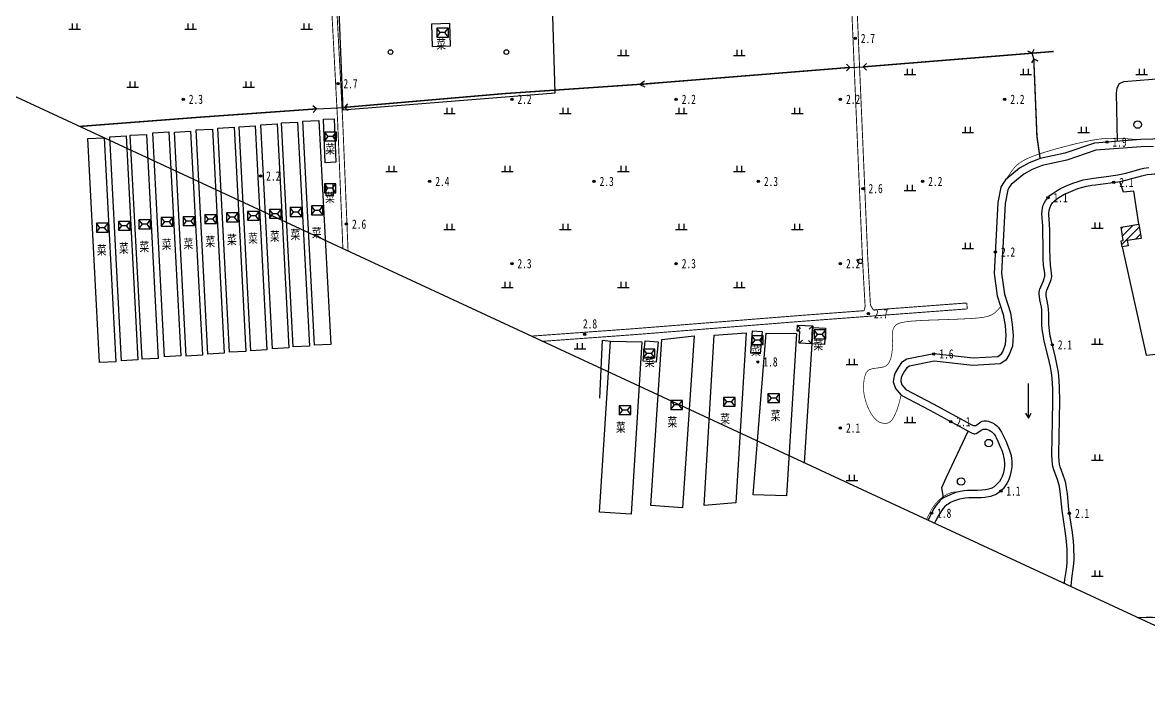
# Model space of a CAD drawing. Header units: metres. Extents: x 494039 to 619385, y 3351420 to 3402703.
# Drawn here: x 588677.4 to 589162.9, y 3392560.8 to 3392851.4 of the extents above; entities that cross this region are included whole.
import ezdxf
from ezdxf.enums import TextEntityAlignment as Align

# ---------------------------------------------------------------- set-up
doc = ezdxf.new("R2010")
doc.units = ezdxf.units.M
for name, pattern in [('2180', [0]), ('2450', [0]), ('8521', [0]), ('9610', [0])]:
    doc.linetypes.add(name, pattern=pattern)
for name, color, linetype in [('210100', 130, 'Continuous'), ('220200', 130, 'Continuous'), ('220900', 130, '2180'), ('261301', 141, 'Continuous'), ('310300', 8, 'Continuous'), ('310600', 8, 'Continuous'), ('330400', 8, 'Continuous'), ('380202', 8, '2450'), ('420500', 8, 'Continuous'), ('510301', 8, 'Continuous'), ('720100', 8, 'Continuous'), ('760201', 8, '8521'), ('810100', 8, '9610'), ('810302', 8, 'Continuous'), ('810501', 8, 'Continuous'), ('810502', 8, 'Continuous'), ('范围线', 8, 'Continuous')]:
    doc.layers.add(name, color=color, linetype=linetype)
doc.layers.add('710101', color=8, linetype='Continuous', lineweight=0)

# ---------------------------------------------------------------- blocks, each defined once
blk = doc.blocks.new('gc170')
at = {"linetype": 'Continuous'}
blk.add_circle((0, 0), 0.5, dxfattribs=at)
blk = doc.blocks.new('gu')
at = {"flags": 128}
for points in [[(3.75, 0), (-3.75, 0)], [(2.71, -0.6), (3.75, 0), (3.75, 0), (2.71, 0.6)]]:
    blk.add_lwpolyline(points, dxfattribs=at)
blk = doc.blocks.new('p_point')
for radius in [0.25, 0.2, 0.15, 0.1, 0.05]:
    blk.add_circle((0, 0), radius)
blk.add_point((0, 0))
blk = doc.blocks.new('vm')
at = {"linetype": 'Continuous'}
for p, q in [((1.25, 0), (-1.25, 0)), ((-0.5, 0), (-0.5, 1.3)), ((0.5, 1.3), (0.5, 0))]:
    blk.add_line(p, q, dxfattribs=at)
blk = doc.blocks.new('v1')
blk.add_circle((0, 0), 0.8)
blk = doc.blocks.new('mf')
for p, q in [((1.25, 0.95), (-1.25, 0.95)), ((-1.25, 0.95), (-1.25, -0.95)), ((0.5, 0), (-0.5, 0)), ((1.25, -0.95), (1.25, 0.95)), ((-1.25, -0.95), (1.25, -0.95))]:
    blk.add_line(p, q)
at = {"flags": 128}
for points in [[(-1.25, -0.95), (-0.5, 0), (-1.25, 0.95)], [(1.25, -0.95), (0.5, 0), (1.25, 0.95)]]:
    blk.add_lwpolyline(points, dxfattribs=at)
blk = doc.blocks.new('1-3&1-4')
at = {"layer": '310300', "linetype": 'Continuous'}
h = blk.add_hatch(dxfattribs=at)
h.set_pattern_fill('ANSI31', color=8, scale=20, style=0)
h.set_pattern_definition([(45, (0, 0), (-1.767766953, 1.767766953), [])])
h.paths.add_polyline_path([(589153.7951, 3392757.3222), (589154.1707, 3392755.0457), (589151.6161, 3392754.6242), (589151.1793, 3392757.2713), (589152.0505, 3392757.415), (589151.1093, 3392763.1194), (589158.7303, 3392764.3768), (589159.7326, 3392758.3018)])
at = {"layer": '210100', "color": 141, "linetype": 'Continuous', "elevation": 0.8, "flags": 128}
for points in [[(589126.7513, 3392609.4436), (589126.7837, 3392609.9367), (589126.9312, 3392611.2053), (589127.5429, 3392615.558), (589127.8074, 3392618.3304), (589127.8929, 3392621.0497), (589127.8277, 3392624.2383), (589127.5965, 3392627.6525), (589127.1802, 3392631.2232), (589125.7064, 3392640.9985), (589124.8537, 3392649.2067), (589124.4985, 3392651.3934), (589124.0266, 3392653.3269), (589123.7136, 3392654.2946), (589122.139, 3392658.5328), (589121.739, 3392659.9202), (589121.5301, 3392660.9795), (589121.3487, 3392662.6928), (589121.2969, 3392665.1028), (589121.614, 3392679.5614), (589121.7217, 3392688.2169), (589121.6522, 3392693.526), (589121.5685, 3392695.5104), (589121.3758, 3392698.1473), (589121.1108, 3392700.3516), (589120.6524, 3392702.9405), (589119.8081, 3392706.6884), (589118.0296, 3392714.0419), (589117.4773, 3392716.8086), (589117.2705, 3392718.1059), (589117.1288, 3392719.2217), (589116.9865, 3392721.0913), (589117.0018, 3392725.558), (589116.918, 3392727.4364), (589116.7484, 3392728.6952), (589116.1136, 3392731.8317), (589115.883, 3392733.4041), (589115.8392, 3392734.0669), (589115.8679, 3392735.1331), (589115.9629, 3392735.777), (589116.136, 3392736.4391), (589116.5307, 3392737.4652), (589117.7241, 3392740.0419), (589118.0298, 3392740.9526), (589118.1508, 3392741.5328), (589118.2011, 3392742.0306), (589118.1796, 3392743.1181), (589117.7225, 3392746.8133), (589117.5396, 3392749.6419), (589117.4685, 3392753.6606), (589117.4435, 3392762.0966), (589117.3816, 3392763.7144), (589117.0119, 3392768.8547), (589117.0406, 3392770.2165), (589117.1866, 3392771.3126), (589117.5529, 3392772.5905), (589117.9517, 3392773.5038), (589118.5516, 3392774.5489), (589118.895, 3392775.0453), (589119.6314, 3392775.9444), (589120.4417, 3392776.7463), (589121.8412, 3392777.8662), (589123.5315, 3392778.9738), (589125.0469, 3392779.8229), (589127.1377, 3392780.8386), (589130.3797, 3392782.1503), (589132.5902, 3392782.8869), (589134.8303, 3392783.4967), (589136.5952, 3392783.8694), (589139.2837, 3392784.2991), (589145.8967, 3392785.104), (589147.6975, 3392785.3532), (589149.7902, 3392785.7093), (589153.1217, 3392786.4786), (589159.7533, 3392788.2464), (589160.96, 3392788.5228), (589163.077, 3392788.915)], [(589165.0845, 3392797.8938), (589159.8023, 3392797.817), (589140.2559, 3392796.3033), (589127.7036, 3392792.0022), (589117.0992, 3392789.6983), (589112.8403, 3392788.0711), (589109.1568, 3392785.9791), (589105.9788, 3392783.4472), (589103.7095, 3392781.4641), (589102.7473, 3392780.0637), (589102.2734, 3392779.256), (589101.069, 3392773.318), (589099.6197, 3392743.3351), (589100.8146, 3392734.2012), (589103.3769, 3392726.1554), (589104.1934, 3392721.1489), (589104.5733, 3392716.3797), (589104.2716, 3392711.7973), (589102.898, 3392708.2963), (589101.4422, 3392705.8151), (589098.9512, 3392704.1969), (589087.2252, 3392703.4349), (589070.4949, 3392705.3348), (589059.9446, 3392703.2225), (589058.7236, 3392702.4742), (589057.7507, 3392701.0308), (589056.6218, 3392699.1069), (589056.3609, 3392698.2975), (589056.1247, 3392696.7338), (589056.5975, 3392695.1606), (589058.2632, 3392693.2037), (589070.1322, 3392686.9469), (589086.5198, 3392678.0444), (589087.3711, 3392677.6607), (589087.8375, 3392677.5674), (589088.2299, 3392677.5847), (589088.4732, 3392677.6508), (589088.9477, 3392677.8904), (589090.5936, 3392679.1597), (589091.2795, 3392679.5059), (589091.9307, 3392679.6574), (589092.3331, 3392679.6866), (589093.1549, 3392679.6289), (589093.9864, 3392679.4427), (589094.5388, 3392679.2596), (589095.6187, 3392678.7778), (589096.633, 3392678.169), (589097.527, 3392677.4633), (589098.2269, 3392676.7362), (589098.9032, 3392675.8512), (589099.6181, 3392674.702), (589100.0289, 3392673.9438), (589101.4319, 3392670.9514), (589102.8879, 3392667.2953), (589103.2017, 3392666.3683), (589103.6799, 3392664.6831), (589103.9379, 3392663.352), (589104.0403, 3392662.308), (589104.0516, 3392660.7293), (589104.0003, 3392659.8644), (589103.7914, 3392658.1398), (589103.4722, 3392656.5817), (589103.0654, 3392655.2355), (589102.5217, 3392653.8911), (589101.8616, 3392652.6007), (589101.1952, 3392651.5504), (589100.2365, 3392650.3619), (589099.2986, 3392649.4288), (589098.7975, 3392648.9993), (589097.4572, 3392648.0634), (589096.8702, 3392647.7518), (589095.9516, 3392647.3749), (589094.7527, 3392647.0238), (589094.0147, 3392646.8634), (589092.3873, 3392646.6185), (589090.7496, 3392646.495), (589085.4121, 3392646.459), (589083.881, 3392646.3147), (589083.0576, 3392646.1833), (589081.4223, 3392645.8225), (589080.6123, 3392645.5937), (589078.9247, 3392644.9891), (589077.5885, 3392644.3675), (589076.5037, 3392643.7446), (589075.9916, 3392643.3987), (589074.931, 3392642.5055), (589074.1934, 3392641.6745), (589073.3289, 3392640.4594), (589072.3701, 3392638.8307), (589071.1526, 3392636.438), (589070.7027, 3392635.4626)]]:
    blk.add_lwpolyline(points, dxfattribs=at)
at = {"layer": '220200', "color": 141, "linetype": 'Continuous', "const_width": 0.6, "elevation": 3.0073, "flags": 128}
blk.add_lwpolyline([(589122.0803, 3392838.8971), (589039.9206, 3392832.2481)], dxfattribs=at)
at = {"layer": '220200', "color": 141, "linetype": 'Continuous', "const_width": 0.6, "flags": 128}
for points in [[(589116.1999, 3392792.7182), (589114.8401, 3392802.3026), (589113.4782, 3392835.7413)], [(589034.1238, 3392832.0051), (588945.1198, 3392824.8356), (588885.0924, 3392820.7157), (588816.4005, 3392814.8033)], [(588804.0977, 3392814.1234), (588754.2771, 3392810.5803), (588702.0908, 3392806.5809)]]:
    blk.add_lwpolyline(points, dxfattribs=at)
at = {"layer": '220900', "color": 141, "linetype": 'Continuous'}
for p, q in [((589112.7207, 3392838.1396), (589110.9462, 3392839.0622)), ((589112.7207, 3392838.1396), (589113.6433, 3392839.9141)), ((589034.1238, 3392832.0051), (589032.6516, 3392833.3588)), ((589034.1238, 3392832.0051), (589032.7701, 3392830.5329)), ((589039.9206, 3392832.2481), (589041.2743, 3392833.7203)), ((589039.9206, 3392832.2481), (589041.3928, 3392830.8944)), ((589113.4782, 3392835.7413), (589112.5556, 3392833.9668)), ((589113.4782, 3392835.7413), (589115.2527, 3392834.8187)), ((588804.0977, 3392814.1234), (588802.6076, 3392815.4574)), ((588804.0977, 3392814.1234), (588802.7637, 3392812.6333)), ((588816.4005, 3392814.8033), (588817.7345, 3392816.2934)), ((588816.4005, 3392814.8033), (588817.8906, 3392813.4693))]:
    blk.add_line(p, q, dxfattribs=at)
at = {"layer": '220900', "color": 141, "linetype": '2180', "elevation": 2.8489, "flags": 128}
for points in [[(589113.4782, 3392835.7413), (589112.7207, 3392838.1396)], [(588804.0977, 3392814.1234), (588816.4005, 3392814.8033)]]:
    blk.add_lwpolyline(points, dxfattribs=at)
at = {"layer": '220900', "color": 141, "linetype": '2180', "flags": 128}
blk.add_lwpolyline([(589034.1238, 3392832.0051), (589039.9206, 3392832.2481)], dxfattribs=at)
at = {"layer": '310300', "color": 8, "linetype": 'Continuous', "elevation": 5.7142, "flags": 128}
blk.add_lwpolyline([(589153.7951, 3392757.3222), (589154.1707, 3392755.0457), (589151.6161, 3392754.6242), (589151.1793, 3392757.2713), (589152.0505, 3392757.415), (589151.1093, 3392763.1194), (589158.7303, 3392764.3768), (589159.7326, 3392758.3018)], close=True, dxfattribs=at)
at = {"layer": '310600', "color": 8, "linetype": 'Continuous'}
for p, q in [((589011.4273, 3392718.3308), (589012.9152, 3392719.6673)), ((589011.566, 3392720.9181), (589012.9025, 3392719.4302)), ((589018.1496, 3392720.5652), (589016.6617, 3392719.2287)), ((589012.2657, 3392713.142), (589013.7536, 3392714.4785)), ((589017.7359, 3392712.8487), (589016.3994, 3392714.3366))]:
    blk.add_line(p, q, dxfattribs=at)
at = {"layer": '310600', "color": 8, "linetype": 'Continuous', "elevation": 5.624, "flags": 128}
blk.add_lwpolyline([(589017.7359, 3392712.8487), (589012.2657, 3392713.142), (589012.5406, 3392718.2711), (589011.4273, 3392718.3308), (589011.566, 3392720.9181), (589018.1496, 3392720.5652)], close=True, dxfattribs=at)
at = {"layer": '330400', "color": 8, "linetype": 'Continuous', "flags": 128}
for points, elevation in [([(588861.4773, 3392851.0923), (588861.8222, 3392841.1217), (588854.1768, 3392840.8572), (588853.8318, 3392850.8278)], 4.3927), ([(588777.7434, 3392806.8078), (588782.8194, 3392710.2148), (588775.8219, 3392709.8471), (588770.7458, 3392806.4401)], 4.2455), ([(588787.1509, 3392807.6915), (588792.227, 3392711.0985), (588785.2294, 3392710.7308), (588780.1534, 3392807.3238)], 4.2455), ([(588796.0429, 3392808.4411), (588801.119, 3392711.8481), (588794.1214, 3392711.4804), (588789.0454, 3392808.0734)], 4.2455), ([(588805.2155, 3392809.1718), (588810.2916, 3392712.5788), (588803.294, 3392712.211), (588798.218, 3392808.804)], 4.2455), ([(588811.8252, 3392809.8193), (588812.4995, 3392791.1062), (588807.851, 3392790.9387), (588807.1766, 3392809.6518)], 4.8191), ([(588722.0547, 3392802.519), (588727.1308, 3392705.926), (588720.1332, 3392705.5583), (588715.0572, 3392802.1513)], 4.2455), ([(588730.8801, 3392803.1613), (588735.9562, 3392706.5683), (588728.9586, 3392706.2006), (588723.8826, 3392802.7935)], 4.2455), ([(588740.5206, 3392804.1991), (588745.5966, 3392707.6061), (588738.5991, 3392707.2384), (588733.523, 3392803.8314)], 4.2455), ([(588749.8882, 3392804.5231), (588754.9643, 3392707.9301), (588747.9667, 3392707.5624), (588742.8907, 3392804.1554)], 4.2455), ([(588759.2938, 3392805.4079), (588764.3699, 3392708.8149), (588757.3723, 3392708.4472), (588752.2963, 3392805.0402)], 4.2455), ([(588768.6362, 3392806.1844), (588773.7123, 3392709.5914), (588766.7147, 3392709.2237), (588761.6386, 3392805.8167)], 4.2455), ([(588712.5421, 3392801.698), (588717.6181, 3392705.105), (588710.6206, 3392704.7372), (588705.5445, 3392801.3302)], 4.2455), ([(588811.199, 3392782.1031), (588811.3593, 3392776.6996), (588808.3184, 3392776.6094), (588808.1582, 3392782.0129)], 4.2455), ([(589023.6105, 3392719.6193), (589023.2317, 3392712.5541), (589017.7359, 3392712.8487), (589018.1147, 3392719.914)], 5.0218), ([(588966.9679, 3392716.2329), (588962.0078, 3392642.156), (588948.3731, 3392643.0689), (588953.1172, 3392714.7476)], 4.1161), ([(588996.2948, 3392718.1433), (588995.5099, 3392708.5221), (588991.4232, 3392708.8555), (588992.2081, 3392718.4766)], 4.7764), ([(588998.078, 3392717.3943), (589011.1465, 3392717.298), (589006.8608, 3392647.353), (588992.516, 3392647.7632)], 4.4641), ([(588944.4787, 3392713.7359), (588939.8401, 3392639.3627), (588926.2707, 3392640.209), (588930.9798, 3392714.0494)], 4.1161), ([(588945.0595, 3392705.367), (588945.8351, 3392714.1427), (588951.4482, 3392713.6466), (588950.6726, 3392704.8709)], 4.7764)]:
    blk.add_lwpolyline(points, close=True, dxfattribs=dict(at, elevation=elevation))
blk.add_lwpolyline([(588989.4789, 3392717.6171), (588984.9595, 3392644.3303), (588971.2999, 3392643.1721), (588975.7048, 3392716.543)], close=True, dxfattribs=at)
at = {"layer": '380202', "color": 8, "linetype": '2450', "flags": 128}
for points in [[(588821.004, 3392914.4024), (588811.4424, 3392913.1108), (588815.4585, 3392813.6829), (588907.0791, 3392821.0625), (588903.7875, 3392929.9608), (588828.805, 3392927.1406)], [(588926.2818, 3392689.4314), (588927.5041, 3392714.3649), (588930.9798, 3392714.0494)]]:
    blk.add_lwpolyline(points, dxfattribs=at)
at = {"layer": '420500', "color": 8, "linetype": 'Continuous', "const_width": 0.4, "flags": 128}
for points in [[(589027.0356, 3392937.2097), (589029.0694, 3392935.5909), (589030.7579, 3392933.1421), (589031.8432, 3392928.4792), (589033.1242, 3392900.2218), (589039.5435, 3392750.5038), (589040.7555, 3392728.9526), (589040.3179, 3392727.132)], [(589044.29, 3392727.4302), (589043.0342, 3392729.627), (589041.8537, 3392750.6184), (589035.435, 3392900.3235), (589033.9276, 3392933.5729), (589035.1471, 3392937.5099)], [(588804.7564, 3392926.0953), (588806.385, 3392925.1048), (588807.3534, 3392923.8059), (588808.0102, 3392915.7669), (588809.8265, 3392874.0987), (588813.2794, 3392808.5653), (588815.5389, 3392753.9156)], [(588817.7822, 3392752.8742), (588815.4754, 3392808.6686), (588812.0223, 3392874.2044), (588810.2047, 3392915.9043), (588809.4931, 3392924.614), (588809.9526, 3392926.6266)], [(589044.29, 3392727.4302), (589084.5968, 3392730.4554)], [(588896.8716, 3392716.1591), (588940.0915, 3392719.2892), (589013.3753, 3392725.1098), (589040.3179, 3392727.132)], [(589084.7894, 3392727.8898), (589013.5734, 3392722.5446), (588940.2863, 3392716.7237), (588901.6784, 3392713.9276)]]:
    blk.add_lwpolyline(points, dxfattribs=at)
at = {"layer": '420500', "color": 8, "linetype": 'Continuous', "const_width": 0.4, "elevation": 3.3008, "flags": 128}
blk.add_lwpolyline([(589084.7894, 3392727.8898), (589084.5968, 3392730.4554)], dxfattribs=at)
at = {"layer": '710101', "color": 8, "linetype": 'Continuous', "const_width": 0.3, "elevation": 2, "flags": 128}
for points in [[(589158.6449, 3392800.8788), (589151.9311, 3392801.371), (589148.2992, 3392801.4984), (589145.5105, 3392801.4478), (589143.3912, 3392801.2969), (589142.1092, 3392801.1563), (589139.0756, 3392800.6951), (589137.3287, 3392800.3683), (589134.0882, 3392799.6793), (589131.4965, 3392799.0725), (589125.911, 3392797.6525), (589123.34, 3392796.9547), (589118.6291, 3392795.5848), (589115.0002, 3392794.4011), (589113.5985, 3392793.8952), (589111.4262, 3392793.0228), (589110.4626, 3392792.5865), (589108.9696, 3392791.822), (589107.2237, 3392790.7183), (589105.963, 3392789.6779), (589105.0323, 3392788.6895), (589103.9987, 3392787.3652), (589101.3439, 3392783.5696)], [(589099.1932, 3392728.9381), (589098.3646, 3392727.9302), (589097.4384, 3392726.911), (589096.7076, 3392726.245), (589095.8889, 3392725.6689), (589095.0828, 3392725.2274), (589094.1062, 3392724.8459), (589092.8449, 3392724.5016), (589092.0181, 3392724.334), (589089.6555, 3392724.0028), (589086.2475, 3392723.7255), (589079.4936, 3392723.4249), (589068.0461, 3392723.0336), (589064.6783, 3392722.8869), (589060.632, 3392722.6132), (589057.9267, 3392722.2814), (589056.5693, 3392722.0247), (589055.3952, 3392721.7065), (589054.6501, 3392721.388), (589054.0329, 3392720.9736), (589053.794, 3392720.7476), (589053.3774, 3392720.2263), (589053.0164, 3392719.5839), (589052.6555, 3392718.5471), (589052.5063, 3392717.588), (589052.4759, 3392716.994), (589052.5728, 3392713.5236), (589052.5658, 3392712.3177), (589052.5209, 3392711.1142), (589052.3555, 3392709.2274), (589052.1, 3392707.6883), (589051.7384, 3392706.3248), (589051.3092, 3392705.2258), (589050.9072, 3392704.4929), (589050.4947, 3392703.9475), (589050.0216, 3392703.5136), (589049.4782, 3392703.1857), (589048.7159, 3392702.8904), (589047.5428, 3392702.6265), (589044.0393, 3392702.1575), (589042.8061, 3392701.8021), (589042.2774, 3392701.5261), (589041.7857, 3392701.1195), (589041.3721, 3392700.5963), (589041.0366, 3392699.9882), (589040.6511, 3392698.9543), (589040.3781, 3392697.8157), (589040.1515, 3392696.1978), (589040.0532, 3392694.321), (589040.0997, 3392692.6711), (589040.2439, 3392691.3577), (589040.397, 3392690.4736), (589040.803, 3392688.7656), (589041.3183, 3392687.1136), (589041.937, 3392685.4993), (589042.5969, 3392684.0708), (589043.1323, 3392683.0852), (589043.8605, 3392681.9375), (589044.5992, 3392680.9685), (589045.3326, 3392680.1868), (589045.7312, 3392679.834), (589046.3764, 3392679.3653), (589047.1656, 3392678.9536), (589047.9748, 3392678.6902), (589048.8238, 3392678.5482), (589049.6735, 3392678.5366), (589050.4066, 3392678.6507), (589051.0789, 3392678.8999), (589051.7025, 3392679.3311), (589052.1842, 3392679.8353), (589052.6795, 3392680.5278), (589053.2563, 3392681.5519), (589053.9834, 3392683.1235), (589054.3615, 3392684.0728), (589055.0766, 3392686.1455), (589055.4152, 3392687.2717), (589056.2628, 3392690.7063)], [(589067.1887, 3392637.0939), (589069.4285, 3392641.426), (589070.0115, 3392642.3849), (589070.8707, 3392643.581), (589072.2703, 3392645.176), (589073.5292, 3392646.2897), (589074.6676, 3392647.0928), (589075.9786, 3392647.86), (589077.1148, 3392648.3922), (589078.053, 3392648.7175), (589078.9961, 3392648.9143), (589081.7146, 3392649.1401)]]:
    blk.add_lwpolyline(points, dxfattribs=at)
at = {"layer": '760201', "color": 8, "linetype": '8521', "flags": 128}
for points in [[(589129.6642, 3392608.0913), (589129.6546, 3392608.6403), (589129.7065, 3392609.5792), (589129.9423, 3392611.7236), (589130.6487, 3392616.787), (589130.8387, 3392619.5883), (589130.8683, 3392621.1037), (589130.8095, 3392624.1164), (589130.7145, 3392625.8656), (589130.4296, 3392629.1034), (589130.1283, 3392631.4909), (589128.6367, 3392641.394), (589127.9555, 3392648.2075), (589127.6417, 3392650.6928), (589127.2633, 3392652.6983), (589126.8762, 3392654.1507), (589125.3878, 3392658.1843), (589124.8487, 3392659.8065), (589124.5825, 3392660.8873), (589124.3681, 3392662.3426), (589124.2648, 3392664.1939), (589124.26, 3392665.4398), (589124.5772, 3392680.4115), (589124.6729, 3392688.4599), (589124.6059, 3392693.809), (589124.4414, 3392697.1383), (589124.1011, 3392700.4482), (589123.5996, 3392703.3296), (589122.7954, 3392706.9133), (589120.9504, 3392714.5378), (589120.615, 3392716.143), (589120.1905, 3392718.6518), (589120.0593, 3392719.7326), (589119.9355, 3392721.4976), (589119.9589, 3392725.8507), (589119.885, 3392727.6042), (589119.6972, 3392729.005), (589119.0653, 3392732.148), (589118.8794, 3392733.6011), (589118.8759, 3392734.7178), (589118.9575, 3392735.3624), (589119.0992, 3392735.9516), (589119.4793, 3392736.9882), (589120.7333, 3392739.6969), (589121.0423, 3392740.6143), (589121.1585, 3392741.1629), (589121.2285, 3392742.0761), (589121.1497, 3392743.3496), (589120.6744, 3392746.9511), (589120.4929, 3392749.7679), (589120.4313, 3392753.7685), (589120.4279, 3392761.764), (589120.2986, 3392764.5847), (589119.9872, 3392768.4598), (589119.9907, 3392769.2173), (589120.1118, 3392770.3917), (589120.3416, 3392771.3032), (589120.8691, 3392772.5197), (589121.6038, 3392773.6308), (589122.3022, 3392774.3933), (589123.4364, 3392775.3319), (589125.0171, 3392776.3902), (589126.4384, 3392777.1967), (589128.4044, 3392778.1549), (589130.4302, 3392778.9986), (589132.499, 3392779.7362), (589134.5994, 3392780.3635), (589136.2155, 3392780.7571), (589138.554, 3392781.1937), (589140.0232, 3392781.4119), (589146.5134, 3392782.2033), (589149.7481, 3392782.6904), (589152.1108, 3392783.1843), (589153.59, 3392783.5526), (589160.0712, 3392785.2796), (589162.4319, 3392785.7847), (589164.2095, 3392786.0496), (589165.3995, 3392786.1492), (589166.678, 3392786.1746), (589168.7332, 3392786.0759), (589171.8305, 3392785.7344), (589175.4541, 3392785.2594), (589178.3007, 3392784.9951), (589180.6754, 3392784.9386), (589183.8365, 3392785.0495), (589187.7825, 3392785.3707), (589190.1486, 3392785.6218), (589198.032, 3392786.6086), (589213.0253, 3392788.5852), (589217.7822, 3392789.1059), (589220.9915, 3392789.3841), (589227.7595, 3392789.9684), (589230.9332, 3392790.3641), (589233.3697, 3392790.795), (589235.0841, 3392791.2038), (589236.531, 3392791.643), (589238.4948, 3392792.3718), (589240.639, 3392793.3085), (589241.9083, 3392793.9208), (589244.4077, 3392795.2364), (589247.1738, 3392796.8635), (589248.6698, 3392797.8679), (589249.3404, 3392798.3717), (589250.4342, 3392799.3054), (589250.9352, 3392799.7987), (589251.7408, 3392800.7174), (589252.4546, 3392801.7117), (589252.7705, 3392802.2341), (589253.4156, 3392803.6065), (589253.7074, 3392804.5568), (589253.8306, 3392805.1362), (589254.0109, 3392806.7165), (589253.996, 3392811.1586), (589254.1235, 3392813.6649), (589254.2676, 3392815.1659), (589254.7305, 3392818.6627), (589256.2124, 3392827.6404), (589256.7829, 3392831.6317), (589257.0977, 3392835.129), (589257.1491, 3392837.2124), (589257.1228, 3392838.7972), (589256.924, 3392842.3668), (589256.722, 3392844.7485), (589255.6985, 3392854.6783), (589255.2799, 3392859.4262), (589254.4421, 3392871.2839), (589252.8963, 3392894.9975), (589249.0573, 3392932.3861)], [(589231.3825, 3392924.9964), (589228.7329, 3392922.1394), (589227.1976, 3392919.2118), (589226.7716, 3392915.9981), (589228.3619, 3392895.0139), (589232.5466, 3392875.784), (589235.4036, 3392840.1954), (589235.0993, 3392835.6332), (589235.0478, 3392832.7461), (589231.9745, 3392818.1369), (589229.8873, 3392814.2552), (589228.1472, 3392811.2628), (589226.4953, 3392809.6784), (589224.7489, 3392808.8796), (589220.1795, 3392807.0024), (589209.0888, 3392806.7643), (589196.6773, 3392809.3138), (589189.8573, 3392808.5759), (589184.0672, 3392807.4159), (589178.5018, 3392805.3948), (589174.7151, 3392803.6061), (589169.4447, 3392801.7766), (589164.811, 3392801.0321), (589159.658, 3392800.9573), (589139.6151, 3392799.4051), (589126.858, 3392795.0338), (589116.1999, 3392792.7182), (589111.496, 3392790.921), (589107.3913, 3392788.5897), (589103.9651, 3392785.8601), (589101.3439, 3392783.5696), (589100.0941, 3392781.7504), (589099.2983, 3392780.3941), (589097.9422, 3392773.7084), (589096.4679, 3392743.2062), (589097.7355, 3392733.5152), (589100.313, 3392725.4218), (589101.0716, 3392720.7706), (589101.4231, 3392716.3581), (589101.1685, 3392712.4906), (589100.0632, 3392709.6736), (589099.1079, 3392708.0455), (589097.9281, 3392707.279), (589087.3012, 3392706.5884), (589070.3605, 3392708.5122), (589058.7795, 3392706.1936), (589056.4997, 3392704.7965), (589055.0904, 3392702.7056), (589053.7372, 3392700.3992), (589053.2922, 3392699.0188), (589052.9126, 3392696.5054), (589053.7779, 3392693.6255), (589056.2628, 3392690.7063), (589068.6496, 3392684.1766), (589086.0667, 3392674.6814), (589086.8689, 3392674.2924), (589087.4703, 3392674.1101), (589087.7638, 3392674.0732), (589088.0512, 3392674.0808), (589088.5906, 3392674.1967), (589089.3794, 3392674.6265), (589090.7756, 3392675.6658), (589091.2943, 3392675.9342), (589091.6843, 3392676.0513), (589092.356, 3392676.1085), (589093.0452, 3392676.0242), (589093.8172, 3392675.7927), (589094.2347, 3392675.612), (589095.0212, 3392675.1586), (589095.4476, 3392674.8361), (589095.7937, 3392674.5185), (589096.3386, 3392673.8928), (589096.901, 3392673.0573), (589097.2166, 3392672.4969), (589098.0148, 3392670.8389), (589099.195, 3392668.0896), (589099.6389, 3392666.9461), (589100.2534, 3392665.1317), (589100.483, 3392664.2973), (589100.7514, 3392662.9438), (589100.8597, 3392661.24), (589100.834, 3392660.407), (589100.6561, 3392658.7428), (589100.5292, 3392658.0363), (589100.2201, 3392656.8016), (589099.7912, 3392655.6074), (589099.2447, 3392654.4648), (589098.6632, 3392653.5204), (589098.1766, 3392652.8837), (589097.4614, 3392652.1168), (589096.3453, 3392651.1986), (589095.4369, 3392650.6631), (589094.9718, 3392650.4573), (589094.0031, 3392650.136), (589092.6915, 3392649.8567), (589091.1416, 3392649.676), (589089.2942, 3392649.6079), (589084.9291, 3392649.5887), (589083.4972, 3392649.4526), (589081.7244, 3392649.1423), (589079.8505, 3392648.6721), (589077.7053, 3392647.928), (589075.5313, 3392646.9043), (589074.8409, 3392646.5118), (589073.7508, 3392645.7909), (589072.9551, 3392645.1397), (589072.3243, 3392644.4927), (589071.3755, 3392643.2585), (589070.538, 3392641.9236), (589069.398, 3392639.8158), (589068.6805, 3392638.3721), (589067.9196, 3392636.7546)], [(589223.2816, 3392572.0686), (589219.3814, 3392573.2241), (589215.5117, 3392574.45), (589212.8906, 3392575.3835), (589210.846, 3392576.2075), (589208.4541, 3392577.2815), (589205.3239, 3392578.8507), (589194.5031, 3392584.701), (589191.7535, 3392586.0917), (589189.9279, 3392586.9507), (589186.225, 3392588.5695), (589183.8867, 3392589.53), (589179.6456, 3392591.1703), (589175.8441, 3392592.5094), (589172.9688, 3392593.3997), (589171.5204, 3392593.7906), (589169.5743, 3392594.234), (589168.1005, 3392594.4909), (589166.885, 3392594.6427), (589164.6076, 3392594.8018), (589161.9609, 3392594.8229), (589159.4861, 3392594.7066), (589158.6627, 3392594.6295)]]:
    blk.add_lwpolyline(points, dxfattribs=at)
at = {"layer": '810100', "color": 8, "linetype": '9610', "flags": 128}
for points in [[(589149.6398, 3392800.1814), (589149.0872, 3392820.8593), (589149.3743, 3392823.2473), (589150.396, 3392825.0217), (589152.3523, 3392825.8799), (589169.9933, 3392827.3777), (589170.4241, 3392829.6779), (589168.7172, 3392844.1671), (589167.3073, 3392891.4712), (589197.9189, 3392892.6479), (589198.2396, 3392943.8584), (589208, 3392943.4165), (589211.1164, 3392939.4015), (589216.9329, 3392932.5268), (589220.5361, 3392928.4083), (589223.1006, 3392925.6282), (589225.9401, 3392924.475)], [(589151.6161, 3392754.6242), (589161.9265, 3392708.0082), (589189.6132, 3392710.7159), (589175.2993, 3392777.4768), (589196.4353, 3392780.5725), (589211.8756, 3392782.7313)], [(589017.7359, 3392712.8487), (589014.446, 3392661.5783)], [(589074.6172, 3392646.3713), (589073.8923, 3392650.8741), (589075.8194, 3392655.3907), (589085.2528, 3392675.157)]]:
    blk.add_lwpolyline(points, dxfattribs=at)
at = {"layer": '810100', "color": 8, "linetype": '9610', "elevation": 3.6261, "flags": 128}
blk.add_lwpolyline([(589158.7303, 3392764.3768), (589156.5994, 3392778.6172), (589152.2052, 3392778.2799), (589150.626, 3392782.8574)], dxfattribs=at)
at = {"layer": '范围线', "color": 8, "flags": 128}
blk.add_lwpolyline([(580974.9971, 3398172.2884), (580158.1729, 3397748.7629), (583102.2681, 3395406.1495), (589376.9328, 3392493.3034), (594318.9563, 3392016.403), (594002.9657, 3392059.9931), (593709.5027, 3392110.274), (593489.39, 3392154.2585), (593446.55, 3392164.1073), (593184.0367, 3392224.4585), (592856.0894, 3392311.9807), (592630.9821, 3392379.424), (592345.2786, 3392474.0542), (592112.8421, 3392558.6278), (591835.9381, 3392668.5492), (591571.4074, 3392783.2499), (591303.4331, 3392909.9936), (591275.2655, 3392923.316), (591065.2798, 3393031.2284), (591019.813, 3393054.5939), (590886.2864, 3393127.1825), (590776.1303, 3393189.2284), (589711.9005, 3393302.4152), (583546.9224, 3396125.8295)], close=True, dxfattribs=at)
at = {"layer": '261301', "color": 141, "linetype": 'Continuous', "xscale": 2, "yscale": 2}
for p, rotation in [((588951.0427, 3392825.3127, 2.8489), 184.6070015911513), ((589111.1592, 3392688.2931, 1.1), 270.0006313774491)]:
    blk.add_blockref('gu', p, dxfattribs=dict(at, rotation=rotation))
at = {"layer": '330400', "color": 8, "linetype": 'Continuous', "xscale": 2, "yscale": 2}
for p in [(588858.5571, 3392846.9983), (588810.2355, 3392802.2671), (588810.0468, 3392779.9056), (588758.5252, 3392766.6236), (588767.8676, 3392767.4001), (588776.9748, 3392768.0235), (588786.3823, 3392768.9072), (588795.2743, 3392769.6568), (588804.4469, 3392770.3875), (588711.7735, 3392762.9137), (588721.2861, 3392763.7347), (588730.1115, 3392764.377), (588739.752, 3392765.4148), (588749.1196, 3392765.7388), (588994.3462, 3392714.4282), (589021.2607, 3392716.9111), (588947.615, 3392708.6788), (589001.3359, 3392689.4406), (588937.2096, 3392684.2186), (588959.4868, 3392686.4877), (588982.1844, 3392687.8559)]:
    blk.add_blockref('mf', p, dxfattribs=at)
at = {"layer": '510301', "color": 8, "linetype": 'Continuous', "xscale": 2, "yscale": 2}
blk.add_blockref('gc170', (589038.5852, 3392748.4619, 3.3699), dxfattribs=at)
at = {"layer": '720100', "color": 8, "linetype": 'Continuous', "xscale": 2, "yscale": 2, "zscale": 2}
for p in [(589036.4893, 3392844.5051, 2.7185), (588813.3712, 3392825.0324, 2.6752), (588746.6963, 3392818.2856, 2.2507), (588888.4058, 3392818.2859, 2.2397), (588959.2606, 3392818.286, 2.1955), (589030.1154, 3392818.2862, 2.2096), (589100.9702, 3392818.2863, 2.2161), (589145.0151, 3392799.8233, 1.9167), (588780.0778, 3392785.2126, 2.181), (588852.9784, 3392782.8584, 2.3676), (588923.8332, 3392782.8586, 2.3384), (588994.6879, 3392782.8587, 2.2738), (589065.5427, 3392782.8588, 2.2397), (589147.9789, 3392782.407, 2.1338), (589039.8154, 3392779.7956, 2.6456), (589119.5909, 3392775.8998, 1.1), (588817.0753, 3392764.4428, 2.6107), (589096.9141, 3392752.4385, 2.1503), (588888.4057, 3392747.4311, 2.3271), (588959.2605, 3392747.4312, 2.2579), (589030.1153, 3392747.4314, 2.2135), (589042.1621, 3392725.871, 2.7317), (588919.8716, 3392716.9457, 2.7657), (589121.4441, 3392712.4047, 2.1), (588994.4841, 3392705.0703, 1.8306), (589070.3605, 3392708.5122, 1.5783), (589030.1151, 3392676.5766, 2.1), (589077.6657, 3392679.2787, 2.1418), (589099.2788, 3392649.4118, 1.1), (589069.4032, 3392639.8258, 1.784), (589128.8688, 3392639.7285, 2.0807)]:
    blk.add_blockref('p_point', p, dxfattribs=at)
at = {"layer": '810302', "color": 8, "linetype": 'Continuous', "xscale": 2, "yscale": 2}
for p in [(588699.8841, 3392848.3793), (588749.8841, 3392848.3793), (588799.8841, 3392848.3793), (588936.5041, 3392837.0193), (588986.5041, 3392837.0193), (589060.0475, 3392828.7637), (589110.0475, 3392828.7637), (589160.0475, 3392828.7637), (588724.8841, 3392823.3793), (588774.8841, 3392823.3793), (588861.5041, 3392812.0193), (588911.5041, 3392812.0193), (588961.5041, 3392812.0193), (589011.5041, 3392812.0193), (589085.0475, 3392803.7637), (589135.0475, 3392803.7637), (588836.5041, 3392787.0193), (588886.5041, 3392787.0193), (588936.5041, 3392787.0193), (588986.5041, 3392787.0193), (589060.0475, 3392778.7637), (588861.5041, 3392762.0193), (588911.5041, 3392762.0193), (588961.5041, 3392762.0193), (589011.5041, 3392762.0193), (589140.8808, 3392762.524), (589085.0475, 3392753.7637), (588886.5041, 3392737.0193), (588936.5041, 3392737.0193), (588986.5041, 3392737.0193), (589140.8808, 3392712.524), (588917.7601, 3392710.5179, 4.5117), (589035.0475, 3392703.7637), (589060.0475, 3392678.7637), (589140.8808, 3392662.524), (589035.0475, 3392653.7637), (589140.8808, 3392612.524)]:
    blk.add_blockref('vm', p, dxfattribs=at)
at = {"layer": '810501', "color": 8, "linetype": 'Continuous', "xscale": 2, "yscale": 2}
for p in [(589158.2723, 3392807.3598, 3.7934), (589094.0472, 3392670.0538, 3.3071), (589082.127, 3392653.4696, 3.3071)]:
    blk.add_blockref('v1', p, dxfattribs=at)
at = {"layer": '810502', "color": 8, "linetype": 'Continuous', "xscale": 2, "yscale": 2}
for p in [(588836.0808, 3392838.6193), (588886.0808, 3392838.6193)]:
    blk.add_blockref('gc170', p, dxfattribs=at)
at = {"color": 8, "width": 0.75}
for p in [(588857.9373, 3392842.0397, 4.3927), (588810.0652, 3392796.8195, 4.8191), (588810.0101, 3392775.8973, 4.2455), (588804.2548, 3392760.6914, 4.2455), (588739.5598, 3392755.7187, 4.2455), (588748.9275, 3392756.0428, 4.2455), (588758.3331, 3392756.9276, 4.2455), (588767.6754, 3392757.7041, 4.2455), (588776.7826, 3392758.3275, 4.2455), (588786.1902, 3392759.2111, 4.2455), (588795.0822, 3392759.9608, 4.2455), (588711.5813, 3392753.2176, 4.2455), (588721.094, 3392754.0386, 4.2455), (588729.9194, 3392754.6809, 4.2455), (589020.5571, 3392712.3256, 5.0218), (588993.6566, 3392709.8749, 4.7764), (588947.889, 3392705.0752, 4.7764), (588957.6558, 3392679.077, 4.1161), (588980.3626, 3392680.4691, 4.4195), (589002.1162, 3392681.9019, 4.4641), (588935.3974, 3392676.7916, 4.1161)]:
    blk.add_text('菜', height=4, dxfattribs=at).set_placement(p, align=Align.MIDDLE_CENTER)
at = {"layer": '720100', "color": 8, "width": 0.75}
for s, p in [('2.7', (589038.8893, 3392844.5051, 2.7185)), ('2.7', (588815.7712, 3392825.0324, 2.6752)), ('2.3', (588749.0963, 3392818.2856, 2.2507)), ('2.2', (588890.8058, 3392818.2859, 2.2397)), ('2.2', (588961.6606, 3392818.286, 2.1955)), ('2.2', (589032.5154, 3392818.2862, 2.2096)), ('2.2', (589103.3702, 3392818.2863, 2.2161)), ('1.9', (589147.4151, 3392799.8233, 1.9167)), ('2.2', (588782.4778, 3392785.2126, 2.181)), ('2.4', (588855.3784, 3392782.8584, 2.3676)), ('2.3', (588926.2332, 3392782.8586, 2.3384)), ('2.3', (588997.0879, 3392782.8587, 2.2738)), ('2.2', (589067.9427, 3392782.8588, 2.2397)), ('2.1', (589150.3789, 3392782.407, 2.1338)), ('2.6', (589042.2154, 3392779.7956, 2.6456)), ('1.1', (589121.9909, 3392775.8998, 1.1)), ('2.6', (588819.4753, 3392764.4428, 2.6107)), ('2.2', (589099.3141, 3392752.4385, 2.1503)), ('2.3', (588890.8057, 3392747.4311, 2.3271)), ('2.3', (588961.6605, 3392747.4312, 2.2579)), ('2.2', (589032.5153, 3392747.4314, 2.2135)), ('2.7', (589044.5621, 3392725.871, 2.7317)), ('2.8', (588919.0494, 3392721.4708, 2.7657)), ('2.1', (589123.8441, 3392712.4047, 2.1)), ('1.6', (589072.7605, 3392708.5122, 1.5783)), ('1.8', (588996.8841, 3392705.0703, 1.8306)), ('2.1', (589080.0657, 3392679.2787, 2.1418)), ('2.1', (589032.5151, 3392676.5766, 2.1)), ('1.1', (589101.6788, 3392649.4118, 1.1)), ('1.8', (589071.8032, 3392639.8258, 1.784)), ('2.1', (589131.2688, 3392639.7285, 2.0807))]:
    blk.add_text(s, height=4, dxfattribs=at).set_placement(p, align=Align.MIDDLE_LEFT)

msp = doc.modelspace()

# ---------------------------------------------------------------- block references
msp.add_blockref('1-3&1-4', (0, 0))

doc.saveas('drawing.dxf')
